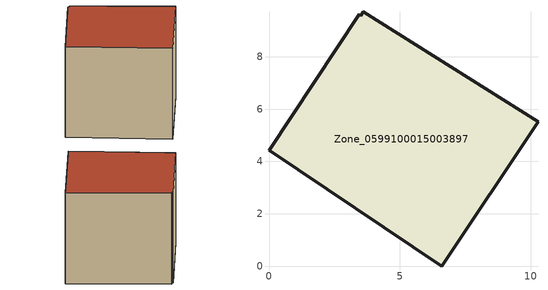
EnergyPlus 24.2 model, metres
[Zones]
Zone_0599100015003897
 floor ground (C_G): 3.51,9.57 3.6,9.71 10.28,5.51 6.59,0 0,4.42 3.44,9.61 z0.91
 wall outside (C_F): 0,4.42 6.59,0 10.28,5.51 3.6,9.71 3.51,9.57 3.44,9.61 0,4.42 z0.91:8.51
 roof outside (C_R): 3.6,9.71 3.51,9.57 3.44,9.61 0,4.42 6.59,0 10.28,5.51 z8.51
[BUILDING]
Pand.0599100015003897: North Axis=0; Terrain=City; Loads Convergence Tolerance Value=0.04; Temperature Convergence Tolerance Value=0.4; Solar Distribution=FullExterior; Maximum Number of Warmup Days=25; Minimum Number of Warmup Days=1
[Site:Location]
Rotterdam.The.Hague.AP_ZH_NLD Design_Conditions: Latitude=51.96; Longitude=4.45; Time Zone=1; Elevation=-4.5
[SITE:GROUNDTEMPERATURE:BUILDINGSURFACE]
18, 18, 18, 18, 18, 18, 18, 18, 18, 18, 18, 18
[MATERIAL] Thermal Absorptance=0.9; Solar Absorptance=0.7; Visible Absorptance=0.7
Name | Roughness | Thickness | Conductivity | Density | Specific Heat
G.TI.1965-1974 | MediumSmooth | 0.15 | 0.882353 | 540 | 1210
F.TI.1965-1974 | Rough | 0.3 | 0.697674 | 1920 | 840
R.TI.1965-1974 | MediumRough | 0.2 | 0.232558 | 1500 | 1000
[CONSTRUCTION]
C_G: G.TI.1965-1974
C_F: F.TI.1965-1974
C_R: R.TI.1965-1974
[ZONE]
Zone_0599100015003897: Type=1; Multiplier=1; Ceiling Height=Autocalculate; Volume=Autocalculate; Floor Area=autocalculate; Part of Total Floor Area=Yes
[ZONEINFILTRATION:DESIGNFLOWRATE]
Infil_Zone_0599100015003897: Zone or ZoneList or Space or SpaceList=Zone_0599100015003897; Schedule=AlwaysOn; Design Flow Rate Calculation Method=Flow/Area; Flow Rate per Floor Area=0.003; Constant Term Coefficient=1; Temperature Term Coefficient=0; Velocity Term Coefficient=0; Velocity Squared Term Coefficient=0
[HVACTEMPLATE:ZONE:IDEALLOADSAIRSYSTEM]
Zone_0599100015003897: Maximum Heating Supply Air Temperature=50; Minimum Cooling Supply Air Temperature=13; Maximum Heating Supply Air Humidity Ratio=0.0156; Minimum Cooling Supply Air Humidity Ratio=0.0077; Heating Limit=NoLimit; Cooling Limit=NoLimit; Dehumidification Control Type=ConstantSensibleHeatRatio; Cooling Sensible Heat Ratio=0.7; Dehumidification Setpoint=60; Humidification Control Type=None; Humidification Setpoint=30; Outdoor Air Method=None; Outdoor Air Flow Rate per Person=0.00944; Outdoor Air Flow Rate per Zone Floor Area=0; Outdoor Air Flow Rate per Zone=0; Demand Controlled Ventilation Type=None; Outdoor Air Economizer Type=NoEconomizer; Heat Recovery Type=None; Sensible Heat Recovery Effectiveness=0.7; Latent Heat Recovery Effectiveness=0.65
[ZONECONTROL:THERMOSTAT]
ThermostatControl_Zone_0599100015003897: Zone or ZoneList=Zone_0599100015003897; Control Type Schedule=DualSetpointControlType; Control 1=Thermostat_Zone_0599100015003897; Temperature Difference Between Cutout And Setpoint=0
[THERMOSTATSETPOINT:DUALSETPOINT]
Thermostat_Zone_0599100015003897: Heating Setpoint Temperature Schedule=HeatingSetpoint_Zone_0599100015003897; Cooling Setpoint Temperature Schedule=CoolingSetpoint_Zone_0599100015003897
[SCHEDULE:COMPACT]
HeatingSetpoint_Zone_0599100015003897: Through: 12/31, For: AllDays, Until: 24:00, 21
CoolingSetpoint_Zone_0599100015003897: Through: 12/31, For: AllDays, Until: 24:00, 24
DualSetpointControlType: Through: 12/31, For: AllDays, Until: 24:00, 4
AlwaysOn: Through: 12/31, For: AllDays, Until: 24:00, 1
